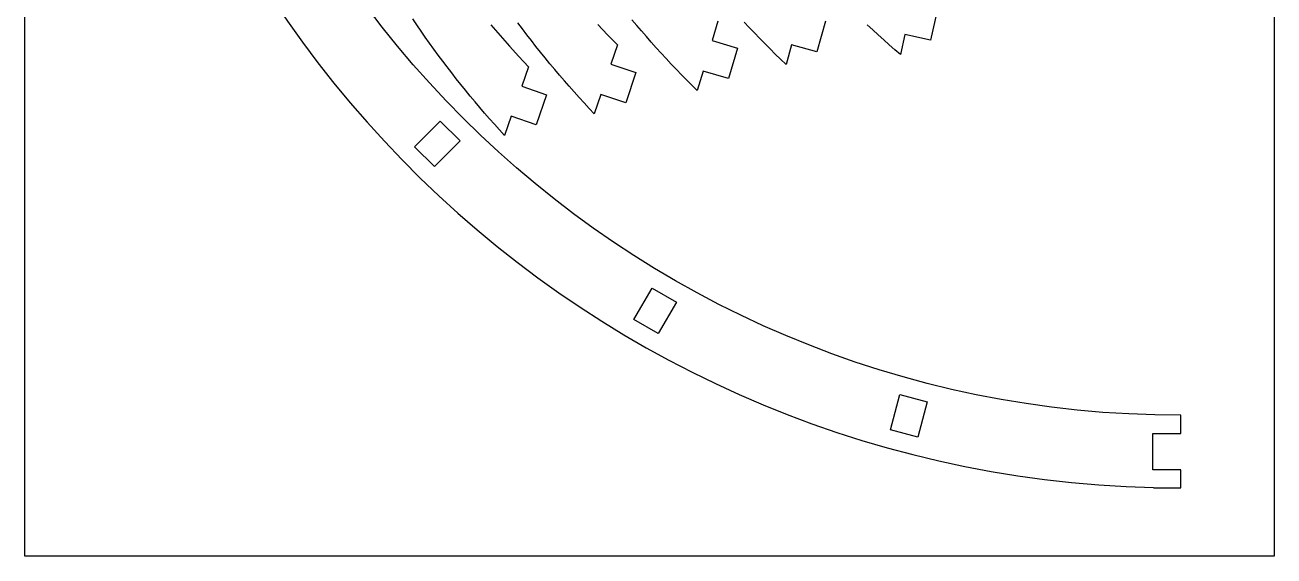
# Model space of a CAD drawing. Header units: metres. Extents: x -269 to 2726, y -36 to 1548.
# Drawn here: x 930.8 to 1205.8, y -36.1 to 80.9 of the extents above; entities that cross this region are included whole.
import ezdxf

# ---------------------------------------------------------------- set-up
doc = ezdxf.new("R2010")
doc.units = ezdxf.units.M
doc.layers.add('Page1', color=7, linetype='CONTINUOUS')

msp = doc.modelspace()

# ---------------------------------------------------------------- linework, layer by layer
at = {"layer": 'Page1'}
for points in [[(930.808216, 1488.872148), (1205.808216, 1488.872148), (1205.808216, -36.127852), (930.808216, -36.127852), (930.808216, 1488.872148)], [(1131.723145, 84.327652), (1130.211548, 77.492798), (1124.54834, 78.745216), (1123.57666, 74.351379), (1123.57666, 74.351379), (1122.335693, 75.424957), (1121.103149, 76.50666), (1119.87915, 77.596474), (1118.663818, 78.694405), (1117.457153, 79.800438), (1116.259155, 80.914574)], [(1041.689209, 71.637024), (1040.189331, 67.394356), (1045.657593, 65.461105), (1043.324341, 58.861408), (1037.856079, 60.794659), (1036.356201, 56.551994), (1036.356201, 56.551994), (1035.255127, 57.76881), (1034.163696, 58.992653), (1033.081665, 60.223511), (1032.009155, 61.461369), (1030.946289, 62.706219), (1029.892944, 63.95805), (1028.849243, 65.216858), (1027.815186, 66.48262), (1026.790771, 67.755333), (1025.776123, 69.034988), (1024.77124, 70.321571), (1023.776062, 71.615067), (1022.79071, 72.915474), (1021.815247, 74.222778), (1020.849609, 75.536972), (1019.89386, 76.85804), (1018.948059, 78.185974), (1018.012268, 79.52076), (1017.086426, 80.862396), (1016.170593, 82.210861)], [(1033.402222, 80.883484), (1035.4104, 78.551376), (1037.46106, 76.23349), (1039.553955, 73.928978), (1041.689209, 71.637024)], [(1061.22644, 76.475006), (1059.800781, 72.20681), (1065.302002, 70.369293), (1063.084351, 63.729877), (1057.58313, 65.567398), (1056.157471, 61.299198), (1056.157471, 61.299198), (1055.0354, 62.496616), (1053.922729, 63.701225), (1052.819458, 64.91301), (1051.725464, 66.131966), (1050.640991, 67.35807), (1049.56604, 68.591331), (1048.500488, 69.831726), (1047.444458, 71.079254), (1046.398071, 72.333893), (1045.361206, 73.595642), (1044.333984, 74.864494), (1043.316406, 76.140427), (1042.308472, 77.423439), (1041.310303, 78.713524), (1040.321899, 80.010658), (1039.343262, 81.31485)], [(1056.918701, 80.996979), (1059.051514, 78.729347), (1061.22644, 76.475006)], [(1083.375732, 81.739426), (1082.099854, 77.42408), (1087.661865, 75.779663), (1085.677246, 69.066902), (1080.115234, 70.711311), (1078.839478, 66.395958), (1078.839478, 66.395958), (1077.67627, 67.55349), (1076.522217, 68.718529), (1075.377319, 69.891075), (1074.241577, 71.071106), (1073.114868, 72.258621), (1071.997559, 73.453613), (1070.889404, 74.656067), (1069.790405, 75.865974), (1068.700928, 77.083336), (1067.620605, 78.308128), (1066.549805, 79.540359), (1065.488281, 80.779999), (1064.436279, 82.027061)], [(1107.022583, 81.709229), (1105.155396, 74.962852), (1099.565552, 76.509941), (1098.365112, 72.172981), (1098.365112, 72.172981), (1097.182007, 73.310036), (1096.007813, 74.454758), (1094.842529, 75.60714), (1093.686401, 76.767166), (1092.539185, 77.934845), (1091.401123, 79.110146), (1090.272095, 80.293083), (1089.152344, 81.483627)], [(1016.59259, 54.040546), (1022.249451, 59.697399), (1026.633545, 55.313339), (1020.976624, 49.656483), (1016.59259, 54.040546)], [(1064.873535, 15.973192), (1068.873535, 22.901396), (1074.24292, 19.801395), (1070.24292, 12.873192), (1064.873535, 15.973192)], [(1121.362061, -8.301002), (1123.432617, -0.573595), (1129.421265, -2.178273), (1127.350708, -9.90568), (1121.362061, -8.301002)]]:
    msp.add_lwpolyline(points, dxfattribs=at)
msp.add_lwpolyline([(1185.308228, -5.127701, -1), (1185.308228, 441.872284), (1185.308228, 441.872284), (1185.308228, 445.872223), (1179.108154, 445.872223), (1179.108154, 453.872223), (1185.308228, 453.872223), (1185.308228, 457.872162), (1179.308228, 457.872162), (1179.308228, 457.797119), (1179.308228, 457.797119, 0.975254), (1179.308228, -21.052532), (1179.308228, -21.052532), (1179.308228, -21.127851), (1185.308228, -21.127851), (1185.308228, -17.127789), (1179.108276, -17.127789), (1179.108276, -9.127789), (1185.308228, -9.127789), (1185.308228, -5.127701)], format="xyb", dxfattribs=at)

doc.saveas('drawing.dxf')
